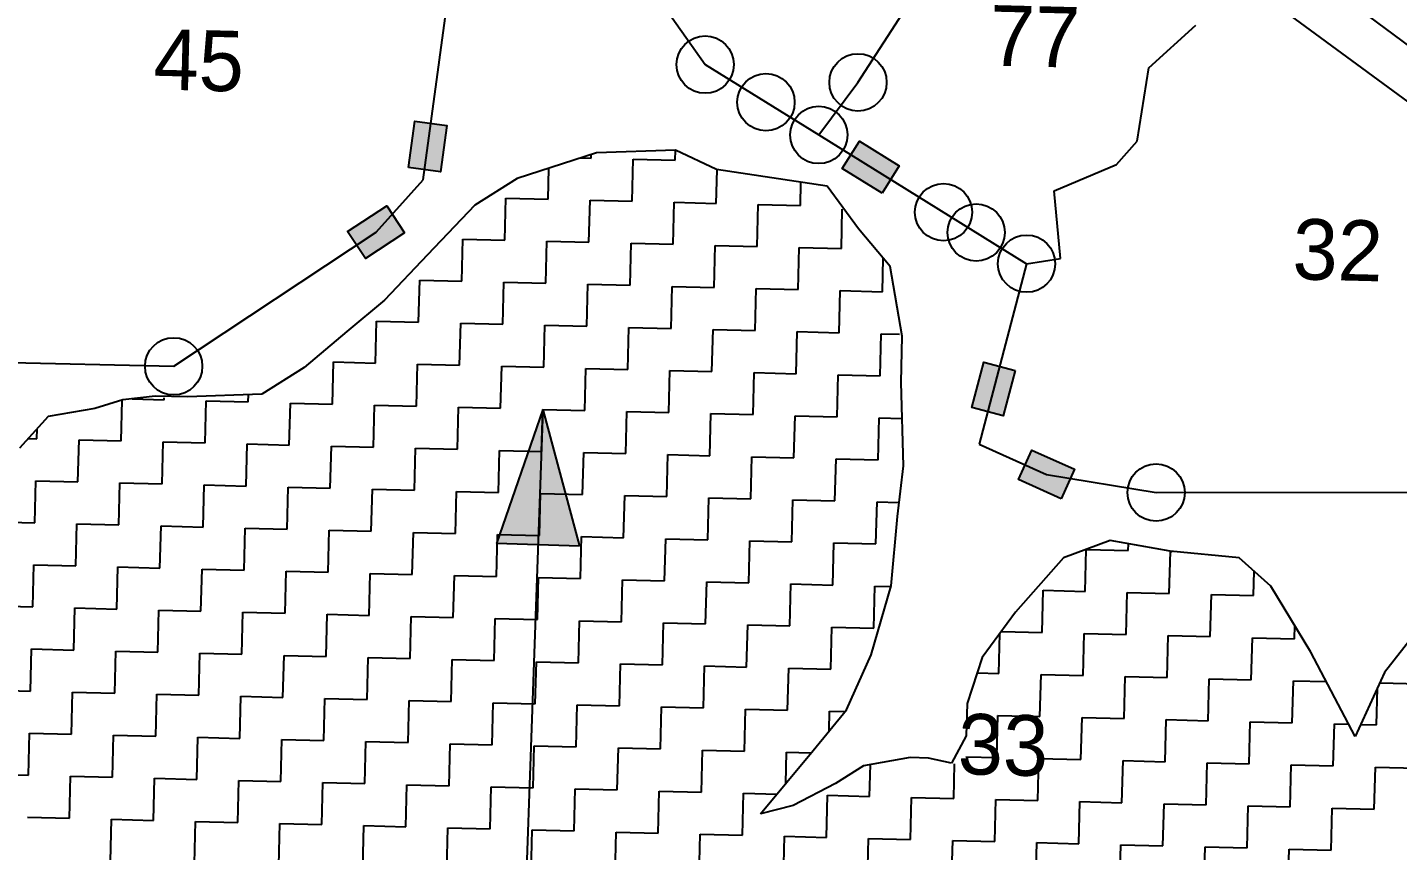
# Model space of a CAD drawing. Header units: metres. Extents: x 281733 to 284660, y 2048347 to 2052315.
# Drawn here: x 282917.1 to 283250.4, y 2049485.6 to 2049685.8 of the extents above; entities that cross this region are included whole.
import ezdxf
from ezdxf.enums import TextEntityAlignment as Align

# ---------------------------------------------------------------- set-up
doc = ezdxf.new("R2010")
doc.units = ezdxf.units.M
doc.header["$MEASUREMENT"] = 0
for name, color, linetype in [('POLY_HATCH', 12, 'Continuous'), ('POLY_PARCEL', 6, 'Continuous'), ('POLY_ROAD', 30, 'Continuous'), ('TEXT_PARCEL', 7, 'Continuous')]:
    doc.layers.add(name, color=color, linetype=linetype)
doc.styles.add('TEXT_MAP', font='', dxfattribs={"height": 2.5})
doc.styles.get('TEXT_MAP').set_extended_font_data('Kruti Dev 050')

msp = doc.modelspace()

# ---------------------------------------------------------------- hatches: boundary and pattern name
for points in [[(283019.14, 2049661.99), (283011.33, 2049663.06), (283009.79, 2049651.76), (283017.6, 2049650.7)], [(283119.48, 2049658.18), (283115.32, 2049651.48), (283125.01, 2049645.47), (283129.16, 2049652.18)], [(282994.97, 2049636.15), (282999.33, 2049629.58), (283008.83, 2049635.87), (283004.47, 2049642.45)], [(283146.85, 2049593.36), (283154.48, 2049591.35), (283157.38, 2049602.37), (283149.76, 2049604.38)], [(283161.41, 2049583.01), (283158.18, 2049575.81), (283168.58, 2049571.15), (283171.81, 2049578.34)]]:
    msp.add_hatch(color=256).paths.add_polyline_path(points)
h = msp.add_hatch(color=256)
h.paths.add_polyline_path([(283041.26, 2049559.95), (283051.34, 2049559.6), (283042.43, 2049592.91)])
h.paths.add_polyline_path([(283042.43, 2049592.91), (283031.18, 2049560.31), (283041.26, 2049559.95)])

# ---------------------------------------------------------------- linework, layer by layer
for points in [[(283009.79, 2049651.76), (283011.33, 2049663.06), (283019.14, 2049661.99), (283017.6, 2049650.7)], [(283125.01, 2049645.47), (283115.32, 2049651.48), (283119.48, 2049658.18), (283129.16, 2049652.18)], [(283008.83, 2049635.87), (282999.33, 2049629.58), (282994.97, 2049636.15), (283004.47, 2049642.45)], [(283157.38, 2049602.37), (283154.48, 2049591.35), (283146.85, 2049593.36), (283149.76, 2049604.38)], [(283168.58, 2049571.15), (283158.18, 2049575.81), (283161.41, 2049583.01), (283171.81, 2049578.34)]]:
    msp.add_lwpolyline(points, close=True)
for points in [[(283042.43, 2049592.91), (283031.18, 2049560.31)], [(283042.43, 2049592.91), (283035.39, 2049394.38)], [(283042.43, 2049592.91), (283051.34, 2049559.6)], [(283051.34, 2049559.6), (283031.18, 2049560.31)]]:
    msp.add_lwpolyline(points)
for centre in [(283081.96, 2049676.78), (283119.13, 2049672.46), (283096.74, 2049667.63), (283109.59, 2049659.67), (283139.94, 2049640.87), (283147.88, 2049635.95), (283160.15, 2049628.35), (282952.65, 2049603.38), (283191.65, 2049572.66)]:
    msp.add_circle(centre, 6.97)
at = {"layer": 'POLY_HATCH'}
for p, q in [((283074.71, 2049655.98), (283055.54, 2049655.34)), ((283084.72, 2049651.23), (283074.71, 2049655.98)), ((283055.54, 2049655.34), (283036.23, 2049649.07)), ((283111.66, 2049647.17), (283084.72, 2049651.23)), ((283036.23, 2049649.07), (283025.93, 2049642.58)), ((283119.28, 2049636.84), (283111.66, 2049647.17)), ((283025.93, 2049642.58), (283014.36, 2049630.48)), ((283126.94, 2049627.64), (283119.28, 2049636.84)), ((283014.36, 2049630.48), (283003.94, 2049619.49)), ((283129.89, 2049610.68), (283126.94, 2049627.64)), ((283003.94, 2049619.49), (282994.74, 2049611.84)), ((282994.74, 2049611.84), (282984.38, 2049603.09)), ((283129.61, 2049599.43), (283129.89, 2049610.68)), ((282984.38, 2049603.09), (282974.07, 2049596.6)), ((283130.22, 2049579.15), (283129.61, 2049599.43)), ((282948.15, 2049596.13), (282940.24, 2049595.2)), ((282956.03, 2049595.93), (282948.15, 2049596.13)), ((282974.07, 2049596.6), (282956.03, 2049595.93)), ((282933.43, 2049593.12), (282922.12, 2049591.15)), ((282940.24, 2049595.2), (282933.43, 2049593.12)), ((282922.12, 2049591.15), (282915.16, 2049583.45)), ((283128.78, 2049566.8), (283130.22, 2049579.15)), ((283127.23, 2049549.95), (283128.78, 2049566.8)), ((283180.46, 2049560.99), (283169.09, 2049556.78)), ((283195.04, 2049558.37), (283180.46, 2049560.99)), ((283169.09, 2049556.78), (283157.49, 2049543.56)), ((283211.89, 2049556.82), (283195.04, 2049558.37)), ((283219.6, 2049549.87), (283211.89, 2049556.82)), ((283267.03, 2049554.31), (283247.24, 2049528.91)), ((283122.3, 2049533.19), (283127.23, 2049549.95)), ((283229.34, 2049533.87), (283219.6, 2049549.87)), ((283157.49, 2049543.56), (283149.32, 2049532.51)), ((283116.33, 2049519.83), (283122.3, 2049533.19)), ((283240.09, 2049513.33), (283229.34, 2049533.87)), ((283149.32, 2049532.51), (283145.66, 2049521.34)), ((283247.24, 2049528.91), (283240.09, 2049513.33)), ((283108.2, 2049509.9), (283116.33, 2049519.83)), ((283145.66, 2049521.34), (283145.46, 2049513.46)), ((283145.46, 2049513.46), (283141.91, 2049506.8)), ((283095.42, 2049494.46), (283108.2, 2049509.9)), ((283120.5, 2049506.21), (283113.63, 2049501.88)), ((283131.81, 2049508.18), (283120.5, 2049506.21)), ((283136.31, 2049508.07), (283131.81, 2049508.18)), ((283141.91, 2049506.8), (283136.31, 2049508.07)), ((283113.63, 2049501.88), (283103.35, 2049496.51)), ((283103.35, 2049496.51), (283095.42, 2049494.46))]:
    msp.add_line(p, q, dxfattribs=at)
at = {"layer": 'POLY_HATCH', "linetype": 'Continuous'}
for p, q in [((283074.67, 2049653.52), (283074.73, 2049655.97)), ((283051.72, 2049654.1), (283054.21, 2049654.04)), ((283054.21, 2049654.04), (283054.23, 2049654.92)), ((283064.18, 2049643.55), (283064.44, 2049653.78)), ((283064.44, 2049653.78), (283074.67, 2049653.52)), ((283043.72, 2049644.07), (283043.91, 2049651.56)), ((283084.65, 2049643.03), (283084.85, 2049651.21)), ((283105.11, 2049642.52), (283105.25, 2049648.14)), ((283033.23, 2049634.09), (283033.49, 2049644.32)), ((283033.49, 2049644.32), (283043.72, 2049644.07)), ((283053.69, 2049633.58), (283053.95, 2049643.81)), ((283053.95, 2049643.81), (283064.18, 2049643.55)), ((283074.16, 2049633.06), (283074.41, 2049643.29)), ((283074.41, 2049643.29), (283084.65, 2049643.03)), ((283094.62, 2049632.54), (283094.88, 2049642.78)), ((283094.88, 2049642.78), (283105.11, 2049642.52)), ((283115.08, 2049632.03), (283115.32, 2049641.6)), ((283022.74, 2049624.12), (283023, 2049634.35)), ((283023, 2049634.35), (283033.23, 2049634.09)), ((283043.2, 2049623.6), (283043.46, 2049633.83)), ((283043.46, 2049633.83), (283053.69, 2049633.58)), ((283063.67, 2049623.09), (283063.92, 2049633.32)), ((283063.92, 2049633.32), (283074.16, 2049633.06)), ((283084.13, 2049622.57), (283084.39, 2049632.8)), ((283084.39, 2049632.8), (283094.62, 2049632.54)), ((283104.59, 2049622.05), (283104.85, 2049632.29)), ((283104.85, 2049632.29), (283115.08, 2049632.03)), ((283125.06, 2049621.54), (283125.26, 2049629.66)), ((283012.25, 2049614.14), (283012.51, 2049624.38)), ((283012.51, 2049624.38), (283022.74, 2049624.12)), ((283032.71, 2049613.63), (283032.97, 2049623.86)), ((283032.97, 2049623.86), (283043.2, 2049623.6)), ((283053.18, 2049613.11), (283053.43, 2049623.34)), ((283053.43, 2049623.34), (283063.67, 2049623.09)), ((283073.64, 2049612.6), (283073.9, 2049622.83)), ((283073.9, 2049622.83), (283084.13, 2049622.57)), ((283094.1, 2049612.08), (283094.36, 2049622.31)), ((283094.36, 2049622.31), (283104.59, 2049622.05)), ((283114.57, 2049611.56), (283114.83, 2049621.8)), ((283114.83, 2049621.8), (283125.06, 2049621.54)), ((283001.76, 2049604.17), (283002.02, 2049614.4)), ((283002.02, 2049614.4), (283012.25, 2049614.14)), ((283022.22, 2049603.65), (283022.48, 2049613.89)), ((283022.48, 2049613.89), (283032.71, 2049613.63)), ((283042.69, 2049603.14), (283042.94, 2049613.37)), ((283042.94, 2049613.37), (283053.18, 2049613.11)), ((283063.15, 2049602.62), (283063.41, 2049612.85)), ((283063.41, 2049612.85), (283073.64, 2049612.6)), ((283083.61, 2049602.11), (283083.87, 2049612.34)), ((283083.87, 2049612.34), (283094.1, 2049612.08)), ((283104.08, 2049601.59), (283104.34, 2049611.82)), ((283104.34, 2049611.82), (283114.57, 2049611.56)), ((283124.54, 2049601.07), (283124.8, 2049611.31)), ((283124.8, 2049611.31), (283129.25, 2049611.19)), ((282991.27, 2049594.2), (282991.53, 2049604.43)), ((282991.53, 2049604.43), (283001.76, 2049604.17)), ((283011.73, 2049593.68), (283011.99, 2049603.91)), ((283011.99, 2049603.91), (283022.22, 2049603.65)), ((283032.2, 2049593.16), (283032.45, 2049603.4)), ((283032.45, 2049603.4), (283042.69, 2049603.14)), ((283052.66, 2049592.65), (283052.92, 2049602.88)), ((283052.92, 2049602.88), (283063.15, 2049602.62)), ((283073.12, 2049592.13), (283073.38, 2049602.36)), ((283073.38, 2049602.36), (283083.61, 2049602.11)), ((283093.59, 2049591.62), (283093.84, 2049601.85)), ((283093.84, 2049601.85), (283104.08, 2049601.59)), ((283114.05, 2049591.1), (283114.31, 2049601.33)), ((283114.31, 2049601.33), (283124.54, 2049601.07)), ((282970.8, 2049594.71), (282970.85, 2049596.48)), ((282939.85, 2049585.26), (282940.1, 2049595.16)), ((282942.54, 2049595.43), (282950.34, 2049595.23)), ((282950.34, 2049595.23), (282950.35, 2049595.72)), ((282960.31, 2049584.74), (282960.57, 2049594.97)), ((282960.57, 2049594.97), (282970.8, 2049594.71)), ((282980.78, 2049584.22), (282981.04, 2049594.45)), ((282981.04, 2049594.45), (282991.27, 2049594.2)), ((283001.24, 2049583.71), (283001.5, 2049593.94)), ((283001.5, 2049593.94), (283011.73, 2049593.68)), ((283021.71, 2049583.19), (283021.96, 2049593.42)), ((283021.96, 2049593.42), (283032.2, 2049593.16)), ((283042.17, 2049582.67), (283042.43, 2049592.91)), ((283042.43, 2049592.91), (283052.66, 2049592.65)), ((283062.63, 2049582.16), (283062.89, 2049592.39)), ((283062.89, 2049592.39), (283073.12, 2049592.13)), ((283083.1, 2049581.64), (283083.35, 2049591.87)), ((283083.35, 2049591.87), (283093.59, 2049591.62)), ((283103.56, 2049581.13), (283103.82, 2049591.36)), ((283103.82, 2049591.36), (283114.05, 2049591.1)), ((283124.02, 2049580.61), (283124.28, 2049590.84)), ((283124.28, 2049590.84), (283129.87, 2049590.7)), ((282919.39, 2049585.77), (282919.45, 2049588.2)), ((282917.31, 2049585.82), (282919.39, 2049585.77)), ((282929.36, 2049575.28), (282929.62, 2049585.51)), ((282929.62, 2049585.51), (282939.85, 2049585.26)), ((282949.82, 2049574.77), (282950.08, 2049585)), ((282950.08, 2049585), (282960.31, 2049584.74)), ((282970.29, 2049574.25), (282970.55, 2049584.48)), ((282970.55, 2049584.48), (282980.78, 2049584.22)), ((282990.75, 2049573.73), (282991.01, 2049583.96)), ((282991.01, 2049583.96), (283001.24, 2049583.71)), ((283011.22, 2049573.22), (283011.47, 2049583.45)), ((283011.47, 2049583.45), (283021.71, 2049583.19)), ((283031.68, 2049572.7), (283031.94, 2049582.93)), ((283031.94, 2049582.93), (283042.17, 2049582.67)), ((283052.14, 2049572.18), (283052.4, 2049582.42)), ((283052.4, 2049582.42), (283062.63, 2049582.16)), ((283072.61, 2049571.67), (283072.86, 2049581.9)), ((283072.86, 2049581.9), (283083.1, 2049581.64)), ((283093.07, 2049571.15), (283093.33, 2049581.38)), ((283093.33, 2049581.38), (283103.56, 2049581.13)), ((283113.53, 2049570.64), (283113.79, 2049580.87)), ((283113.79, 2049580.87), (283124.02, 2049580.61)), ((282918.87, 2049565.31), (282919.13, 2049575.54)), ((282919.13, 2049575.54), (282929.36, 2049575.28)), ((282939.33, 2049564.79), (282939.59, 2049575.02)), ((282939.59, 2049575.02), (282949.82, 2049574.77)), ((282959.8, 2049564.28), (282960.06, 2049574.51)), ((282960.06, 2049574.51), (282970.29, 2049574.25)), ((282980.26, 2049563.76), (282980.52, 2049573.99)), ((282980.52, 2049573.99), (282990.75, 2049573.73)), ((283000.73, 2049563.24), (283000.98, 2049573.47)), ((283000.98, 2049573.47), (283011.22, 2049573.22)), ((283021.19, 2049562.73), (283021.45, 2049572.96)), ((283021.45, 2049572.96), (283031.68, 2049572.7)), ((283041.65, 2049562.21), (283041.91, 2049572.44)), ((283041.91, 2049572.44), (283052.14, 2049572.18)), ((283062.12, 2049561.69), (283062.37, 2049571.93)), ((283062.37, 2049571.93), (283072.61, 2049571.67)), ((283082.58, 2049561.18), (283082.84, 2049571.41)), ((283082.84, 2049571.41), (283093.07, 2049571.15)), ((283103.04, 2049560.66), (283103.3, 2049570.89)), ((283103.3, 2049570.89), (283113.53, 2049570.64)), ((283123.51, 2049560.15), (283123.77, 2049570.38)), ((283123.77, 2049570.38), (283129.1, 2049570.24)), ((282909.32, 2049565.55), (282918.87, 2049565.31)), ((282928.84, 2049554.82), (282929.1, 2049565.05)), ((282929.1, 2049565.05), (282939.33, 2049564.79)), ((282949.31, 2049554.3), (282949.57, 2049564.53)), ((282949.57, 2049564.53), (282959.8, 2049564.28)), ((282969.77, 2049553.79), (282970.03, 2049564.02)), ((282970.03, 2049564.02), (282980.26, 2049563.76)), ((282990.24, 2049553.27), (282990.49, 2049563.5)), ((282990.49, 2049563.5), (283000.73, 2049563.24)), ((283010.7, 2049552.75), (283010.96, 2049562.98)), ((283010.96, 2049562.98), (283021.19, 2049562.73)), ((283031.16, 2049552.24), (283031.42, 2049562.47)), ((283031.42, 2049562.47), (283041.65, 2049562.21)), ((283051.63, 2049551.72), (283051.88, 2049561.95)), ((283051.88, 2049561.95), (283062.12, 2049561.69)), ((283072.09, 2049551.2), (283072.35, 2049561.44)), ((283072.35, 2049561.44), (283082.58, 2049561.18)), ((283092.55, 2049550.69), (283092.81, 2049560.92)), ((283092.81, 2049560.92), (283103.04, 2049560.66)), ((283113.02, 2049550.17), (283113.28, 2049560.4)), ((283113.28, 2049560.4), (283123.51, 2049560.15)), ((283184.9, 2049558.6), (283184.94, 2049560.19)), ((283174.41, 2049548.62), (283174.67, 2049558.85)), ((283174.69, 2049558.85), (283184.9, 2049558.6)), ((283194.87, 2049548.11), (283195.13, 2049558.34)), ((283195.13, 2049558.34), (283195.53, 2049558.33)), ((282918.35, 2049544.84), (282918.61, 2049555.08)), ((282918.61, 2049555.08), (282928.84, 2049554.82)), ((282938.82, 2049544.33), (282939.08, 2049554.56)), ((282939.08, 2049554.56), (282949.31, 2049554.3)), ((282959.28, 2049543.81), (282959.54, 2049554.04)), ((282959.54, 2049554.04), (282969.77, 2049553.79)), ((282979.75, 2049543.3), (282980, 2049553.53)), ((282980, 2049553.53), (282990.24, 2049553.27)), ((283000.21, 2049542.78), (283000.47, 2049553.01)), ((283000.47, 2049553.01), (283010.7, 2049552.75)), ((283215.34, 2049547.59), (283215.49, 2049553.58)), ((283020.67, 2049542.26), (283020.93, 2049552.49)), ((283020.93, 2049552.49), (283031.16, 2049552.24)), ((283041.14, 2049541.75), (283041.39, 2049551.98)), ((283041.39, 2049551.98), (283051.63, 2049551.72)), ((283061.6, 2049541.23), (283061.86, 2049551.46)), ((283061.86, 2049551.46), (283072.09, 2049551.2)), ((283082.06, 2049540.71), (283082.32, 2049550.95)), ((283082.32, 2049550.95), (283092.55, 2049550.69)), ((283102.53, 2049540.2), (283102.79, 2049550.43)), ((283102.79, 2049550.43), (283113.02, 2049550.17)), ((283122.99, 2049539.68), (283123.25, 2049549.91)), ((283123.25, 2049549.91), (283127.19, 2049549.81)), ((283163.92, 2049538.65), (283164.18, 2049548.88)), ((283164.18, 2049548.88), (283174.41, 2049548.62)), ((283184.38, 2049538.13), (283184.64, 2049548.37)), ((283184.64, 2049548.37), (283194.87, 2049548.11)), ((283204.85, 2049537.62), (283205.11, 2049547.85)), ((283205.11, 2049547.85), (283215.34, 2049547.59)), ((282908.12, 2049545.1), (282918.35, 2049544.84)), ((282928.33, 2049534.35), (282928.59, 2049544.59)), ((282928.59, 2049544.59), (282938.82, 2049544.33)), ((282948.79, 2049533.84), (282949.05, 2049544.07)), ((282949.05, 2049544.07), (282959.28, 2049543.81)), ((282969.26, 2049533.32), (282969.51, 2049543.55)), ((282969.51, 2049543.55), (282979.75, 2049543.3)), ((282989.72, 2049532.81), (282989.98, 2049543.04)), ((282989.98, 2049543.04), (283000.21, 2049542.78)), ((283010.18, 2049532.29), (283010.44, 2049542.52)), ((283010.44, 2049542.52), (283020.67, 2049542.26)), ((283030.65, 2049531.77), (283030.9, 2049542)), ((283030.9, 2049542), (283041.14, 2049541.75)), ((283051.11, 2049531.26), (283051.37, 2049541.49)), ((283051.37, 2049541.49), (283061.6, 2049541.23)), ((283071.57, 2049530.74), (283071.83, 2049540.97)), ((283071.83, 2049540.97), (283082.06, 2049540.71)), ((283092.04, 2049530.22), (283092.3, 2049540.46)), ((283092.3, 2049540.46), (283102.53, 2049540.2)), ((283112.5, 2049529.71), (283112.76, 2049539.94)), ((283112.76, 2049539.94), (283122.99, 2049539.68)), ((283225.31, 2049537.1), (283225.39, 2049540.35)), ((283153.43, 2049528.68), (283153.68, 2049538.4)), ((283154.04, 2049538.9), (283163.92, 2049538.65)), ((283173.89, 2049528.16), (283174.15, 2049538.39)), ((283174.15, 2049538.39), (283184.38, 2049538.13)), ((283194.36, 2049527.64), (283194.62, 2049537.87)), ((283194.62, 2049537.87), (283204.85, 2049537.62)), ((283214.82, 2049527.13), (283215.08, 2049537.36)), ((283215.08, 2049537.36), (283225.31, 2049537.1)), ((282917.84, 2049524.38), (282918.1, 2049534.61)), ((282918.1, 2049534.61), (282928.33, 2049534.35)), ((282938.3, 2049523.86), (282938.56, 2049534.1)), ((282938.56, 2049534.1), (282948.79, 2049533.84)), ((282958.76, 2049523.35), (282959.02, 2049533.58)), ((282959.02, 2049533.58), (282969.26, 2049533.32)), ((282979.23, 2049522.83), (282979.49, 2049533.06)), ((282979.49, 2049533.06), (282989.72, 2049532.81)), ((282999.69, 2049522.32), (282999.95, 2049532.55)), ((282999.95, 2049532.55), (283010.18, 2049532.29)), ((283020.16, 2049521.8), (283020.41, 2049532.03)), ((283020.41, 2049532.03), (283030.65, 2049531.77)), ((283040.62, 2049521.28), (283040.88, 2049531.51)), ((283040.88, 2049531.51), (283051.11, 2049531.26)), ((283061.08, 2049520.77), (283061.34, 2049531)), ((283061.34, 2049531), (283071.57, 2049530.74)), ((283081.55, 2049520.25), (283081.81, 2049530.48)), ((283081.81, 2049530.48), (283092.04, 2049530.22)), ((283102.01, 2049519.73), (283102.27, 2049529.97)), ((283102.27, 2049529.97), (283112.5, 2049529.71)), ((283148.11, 2049528.81), (283153.43, 2049528.68)), ((283163.4, 2049518.19), (283163.66, 2049528.42)), ((283163.66, 2049528.42), (283173.89, 2049528.16)), ((283183.87, 2049517.67), (283184.13, 2049527.9)), ((283184.13, 2049527.9), (283194.36, 2049527.64)), ((283204.33, 2049517.15), (283204.59, 2049527.38)), ((283204.59, 2049527.38), (283214.82, 2049527.13)), ((283224.8, 2049516.64), (283225.05, 2049526.87)), ((283225.05, 2049526.87), (283233.11, 2049526.67)), ((283246.06, 2049526.34), (283255.75, 2049526.09)), ((282907.61, 2049524.64), (282917.84, 2049524.38)), ((282927.81, 2049513.89), (282928.07, 2049524.12)), ((282928.07, 2049524.12), (282938.3, 2049523.86)), ((282948.27, 2049513.37), (282948.53, 2049523.61)), ((282948.53, 2049523.61), (282958.76, 2049523.35)), ((282968.74, 2049512.86), (282969, 2049523.09)), ((282969, 2049523.09), (282979.23, 2049522.83)), ((282989.2, 2049512.34), (282989.46, 2049522.57)), ((282989.46, 2049522.57), (282999.69, 2049522.32)), ((283245.26, 2049516.12), (283245.49, 2049525.09)), ((283009.67, 2049511.83), (283009.92, 2049522.06)), ((283009.92, 2049522.06), (283020.16, 2049521.8)), ((283030.13, 2049511.31), (283030.39, 2049521.54)), ((283030.39, 2049521.54), (283040.62, 2049521.28)), ((283050.59, 2049510.79), (283050.85, 2049521.02)), ((283050.85, 2049521.02), (283061.08, 2049520.77)), ((283071.06, 2049510.28), (283071.32, 2049520.51)), ((283071.32, 2049520.51), (283081.55, 2049520.25)), ((283091.52, 2049509.76), (283091.78, 2049519.99)), ((283091.78, 2049519.99), (283102.01, 2049519.73)), ((283112.12, 2049514.69), (283112.24, 2049519.48)), ((283112.24, 2049519.48), (283115.97, 2049519.38)), ((283152.91, 2049508.21), (283153.17, 2049518.44)), ((283153.17, 2049518.44), (283163.4, 2049518.19)), ((283173.38, 2049507.7), (283173.64, 2049517.93)), ((283173.64, 2049517.93), (283183.87, 2049517.67)), ((283193.84, 2049507.18), (283194.1, 2049517.41)), ((283194.1, 2049517.41), (283204.33, 2049517.15)), ((283214.31, 2049506.66), (283214.56, 2049516.89)), ((283214.56, 2049516.89), (283224.8, 2049516.64)), ((283234.77, 2049506.15), (283235.03, 2049516.38)), ((283235.03, 2049516.38), (283238.54, 2049516.29)), ((283241.41, 2049516.22), (283245.26, 2049516.12)), ((282917.32, 2049503.92), (282917.58, 2049514.15)), ((282917.58, 2049514.15), (282927.81, 2049513.89)), ((282937.78, 2049503.4), (282938.04, 2049513.63)), ((282938.04, 2049513.63), (282948.27, 2049513.37)), ((282958.25, 2049502.88), (282958.51, 2049513.12)), ((282958.51, 2049513.12), (282968.74, 2049512.86)), ((282978.71, 2049502.37), (282978.97, 2049512.6)), ((282978.97, 2049512.6), (282989.2, 2049512.34)), ((282999.18, 2049501.85), (282999.43, 2049512.08)), ((282999.43, 2049512.08), (283009.67, 2049511.83)), ((283019.64, 2049501.33), (283019.9, 2049511.57)), ((283019.9, 2049511.57), (283030.13, 2049511.31)), ((283040.1, 2049500.82), (283040.36, 2049511.05)), ((283040.36, 2049511.05), (283050.59, 2049510.79)), ((283060.57, 2049500.3), (283060.83, 2049510.53)), ((283060.83, 2049510.53), (283071.06, 2049510.28)), ((283081.03, 2049499.79), (283081.29, 2049510.02)), ((283081.29, 2049510.02), (283091.52, 2049509.76)), ((283101.56, 2049501.89), (283101.75, 2049509.5)), ((283101.75, 2049509.5), (283107.74, 2049509.35)), ((283121.96, 2049498.75), (283122.16, 2049506.5)), ((283142.42, 2049498.24), (283142.64, 2049506.64)), ((283145.33, 2049508.4), (283152.91, 2049508.21)), ((283162.89, 2049497.72), (283163.15, 2049507.95)), ((283163.15, 2049507.95), (283173.38, 2049507.7)), ((283183.35, 2049497.21), (283183.61, 2049507.44)), ((283183.61, 2049507.44), (283193.84, 2049507.18)), ((283203.82, 2049496.69), (283204.07, 2049506.92)), ((283204.07, 2049506.92), (283214.31, 2049506.66)), ((283224.28, 2049496.17), (283224.54, 2049506.4)), ((283224.54, 2049506.4), (283234.77, 2049506.15)), ((283244.74, 2049495.66), (283245, 2049505.89)), ((283245, 2049505.89), (283255.23, 2049505.63)), ((282907.09, 2049504.17), (282917.32, 2049503.92)), ((282927.29, 2049493.43), (282927.55, 2049503.66)), ((282927.55, 2049503.66), (282937.78, 2049503.4)), ((282947.76, 2049492.91), (282948.02, 2049503.14)), ((282948.02, 2049503.14), (282958.25, 2049502.88)), ((282968.22, 2049492.39), (282968.48, 2049502.63)), ((282968.48, 2049502.63), (282978.71, 2049502.37)), ((282988.69, 2049491.88), (282988.94, 2049502.11)), ((282988.94, 2049502.11), (282999.18, 2049501.85)), ((283009.15, 2049491.36), (283009.41, 2049501.59)), ((283009.41, 2049501.59), (283019.64, 2049501.33)), ((283029.61, 2049490.84), (283029.87, 2049501.08)), ((283029.87, 2049501.08), (283040.1, 2049500.82)), ((283050.08, 2049490.33), (283050.34, 2049500.56)), ((283050.34, 2049500.56), (283060.57, 2049500.3)), ((283070.54, 2049489.81), (283070.8, 2049500.04)), ((283070.8, 2049500.04), (283081.03, 2049499.79)), ((283091.01, 2049489.3), (283091.26, 2049499.53)), ((283091.26, 2049499.53), (283099.44, 2049499.32)), ((283111.47, 2049488.78), (283111.73, 2049499.01)), ((283111.73, 2049499.01), (283121.96, 2049498.75)), ((283131.93, 2049488.26), (283132.19, 2049498.5)), ((283132.19, 2049498.5), (283142.42, 2049498.24)), ((283152.4, 2049487.75), (283152.66, 2049497.98)), ((283152.66, 2049497.98), (283162.89, 2049497.72)), ((283172.86, 2049487.23), (283173.12, 2049497.46)), ((283173.12, 2049497.46), (283183.35, 2049497.21)), ((283193.33, 2049486.72), (283193.58, 2049496.95)), ((283193.58, 2049496.95), (283203.82, 2049496.69)), ((283213.79, 2049486.2), (283214.05, 2049496.43)), ((283214.05, 2049496.43), (283224.28, 2049496.17)), ((283234.25, 2049485.68), (283234.51, 2049495.91)), ((283234.51, 2049495.91), (283244.74, 2049495.66)), ((282917.06, 2049493.68), (282927.29, 2049493.43)), ((282937.27, 2049482.94), (282937.53, 2049493.17)), ((282937.53, 2049493.17), (282947.76, 2049492.91)), ((282957.73, 2049482.42), (282957.99, 2049492.65)), ((282957.99, 2049492.65), (282968.22, 2049492.39)), ((282978.2, 2049481.9), (282978.45, 2049492.14)), ((282978.45, 2049492.14), (282988.69, 2049491.88)), ((282998.66, 2049481.39), (282998.92, 2049491.62)), ((282998.92, 2049491.62), (283009.15, 2049491.36)), ((283019.12, 2049480.87), (283019.38, 2049491.1)), ((283019.38, 2049491.1), (283029.61, 2049490.84)), ((283039.59, 2049480.35), (283039.85, 2049490.59)), ((283039.85, 2049490.59), (283050.08, 2049490.33)), ((283060.05, 2049479.84), (283060.31, 2049490.07)), ((283060.31, 2049490.07), (283070.54, 2049489.81)), ((283080.52, 2049479.32), (283080.77, 2049489.55)), ((283080.77, 2049489.55), (283091.01, 2049489.3)), ((283100.98, 2049478.81), (283101.24, 2049489.04)), ((283101.24, 2049489.04), (283111.47, 2049488.78)), ((283121.44, 2049478.29), (283121.7, 2049488.52)), ((283121.7, 2049488.52), (283131.93, 2049488.26)), ((283141.91, 2049477.77), (283142.17, 2049488.01)), ((283142.17, 2049488.01), (283152.4, 2049487.75)), ((283162.37, 2049477.26), (283162.63, 2049487.49)), ((283162.63, 2049487.49), (283172.86, 2049487.23)), ((283182.84, 2049476.74), (283183.09, 2049486.97)), ((283183.09, 2049486.97), (283193.33, 2049486.72)), ((283203.3, 2049476.23), (283203.56, 2049486.46)), ((283203.56, 2049486.46), (283213.79, 2049486.2)), ((283223.76, 2049475.71), (283224.02, 2049485.94)), ((283224.02, 2049485.94), (283234.25, 2049485.68))]:
    msp.add_line(p, q, dxfattribs=at)
at = {"layer": 'POLY_PARCEL'}
for p, q in [((283013.36, 2049648.79), (283022.27, 2049714.1)), ((283056.24, 2049713.25), (283081.96, 2049676.78)), ((283119.13, 2049672.46), (283131.73, 2049691.98)), ((283189.92, 2049675.99), (283201.32, 2049686.35)), ((283081.96, 2049676.78), (283109.59, 2049659.67)), ((283187.05, 2049658.16), (283189.92, 2049675.99)), ((283109.59, 2049659.67), (283119.13, 2049672.46)), ((283109.59, 2049659.67), (283160.15, 2049628.35)), ((283182.06, 2049652.48), (283187.05, 2049658.16)), ((283166.89, 2049646.08), (283182.06, 2049652.48)), ((283001.9, 2049636.01), (283013.36, 2049648.79)), ((283168.41, 2049629.59), (283166.89, 2049646.08)), ((282952.65, 2049603.38), (283001.9, 2049636.01)), ((283160.15, 2049628.35), (283168.41, 2049629.59)), ((283160.15, 2049628.35), (283148.58, 2049584.45)), ((282868.43, 2049605.29), (282952.65, 2049603.38)), ((283148.58, 2049584.45), (283164.99, 2049577.08)), ((283164.99, 2049577.08), (283191.65, 2049572.66)), ((283191.65, 2049572.66), (283330.33, 2049572.9))]:
    msp.add_line(p, q, dxfattribs=at)
at = {"layer": 'POLY_ROAD'}
for p, q in [((283330.06, 2049624.13), (283202.3, 2049719.2)), ((283192.02, 2049712.54), (283268.36, 2049656.32))]:
    msp.add_line(p, q, dxfattribs=at)

# ---------------------------------------------------------------- texts
at = {"layer": 'TEXT_PARCEL', "style": 'TEXT_MAP'}
for s, p in [('77', (283162.15, 2049683.65)), ('45', (282958.79, 2049677.74)), ('32', (283235.87, 2049631.68)), ('33', (283154.45, 2049511.28))]:
    msp.add_text(s, height=14.739, rotation=358.555, dxfattribs=at).set_placement(p, align=Align.MIDDLE)

doc.saveas('drawing.dxf')
